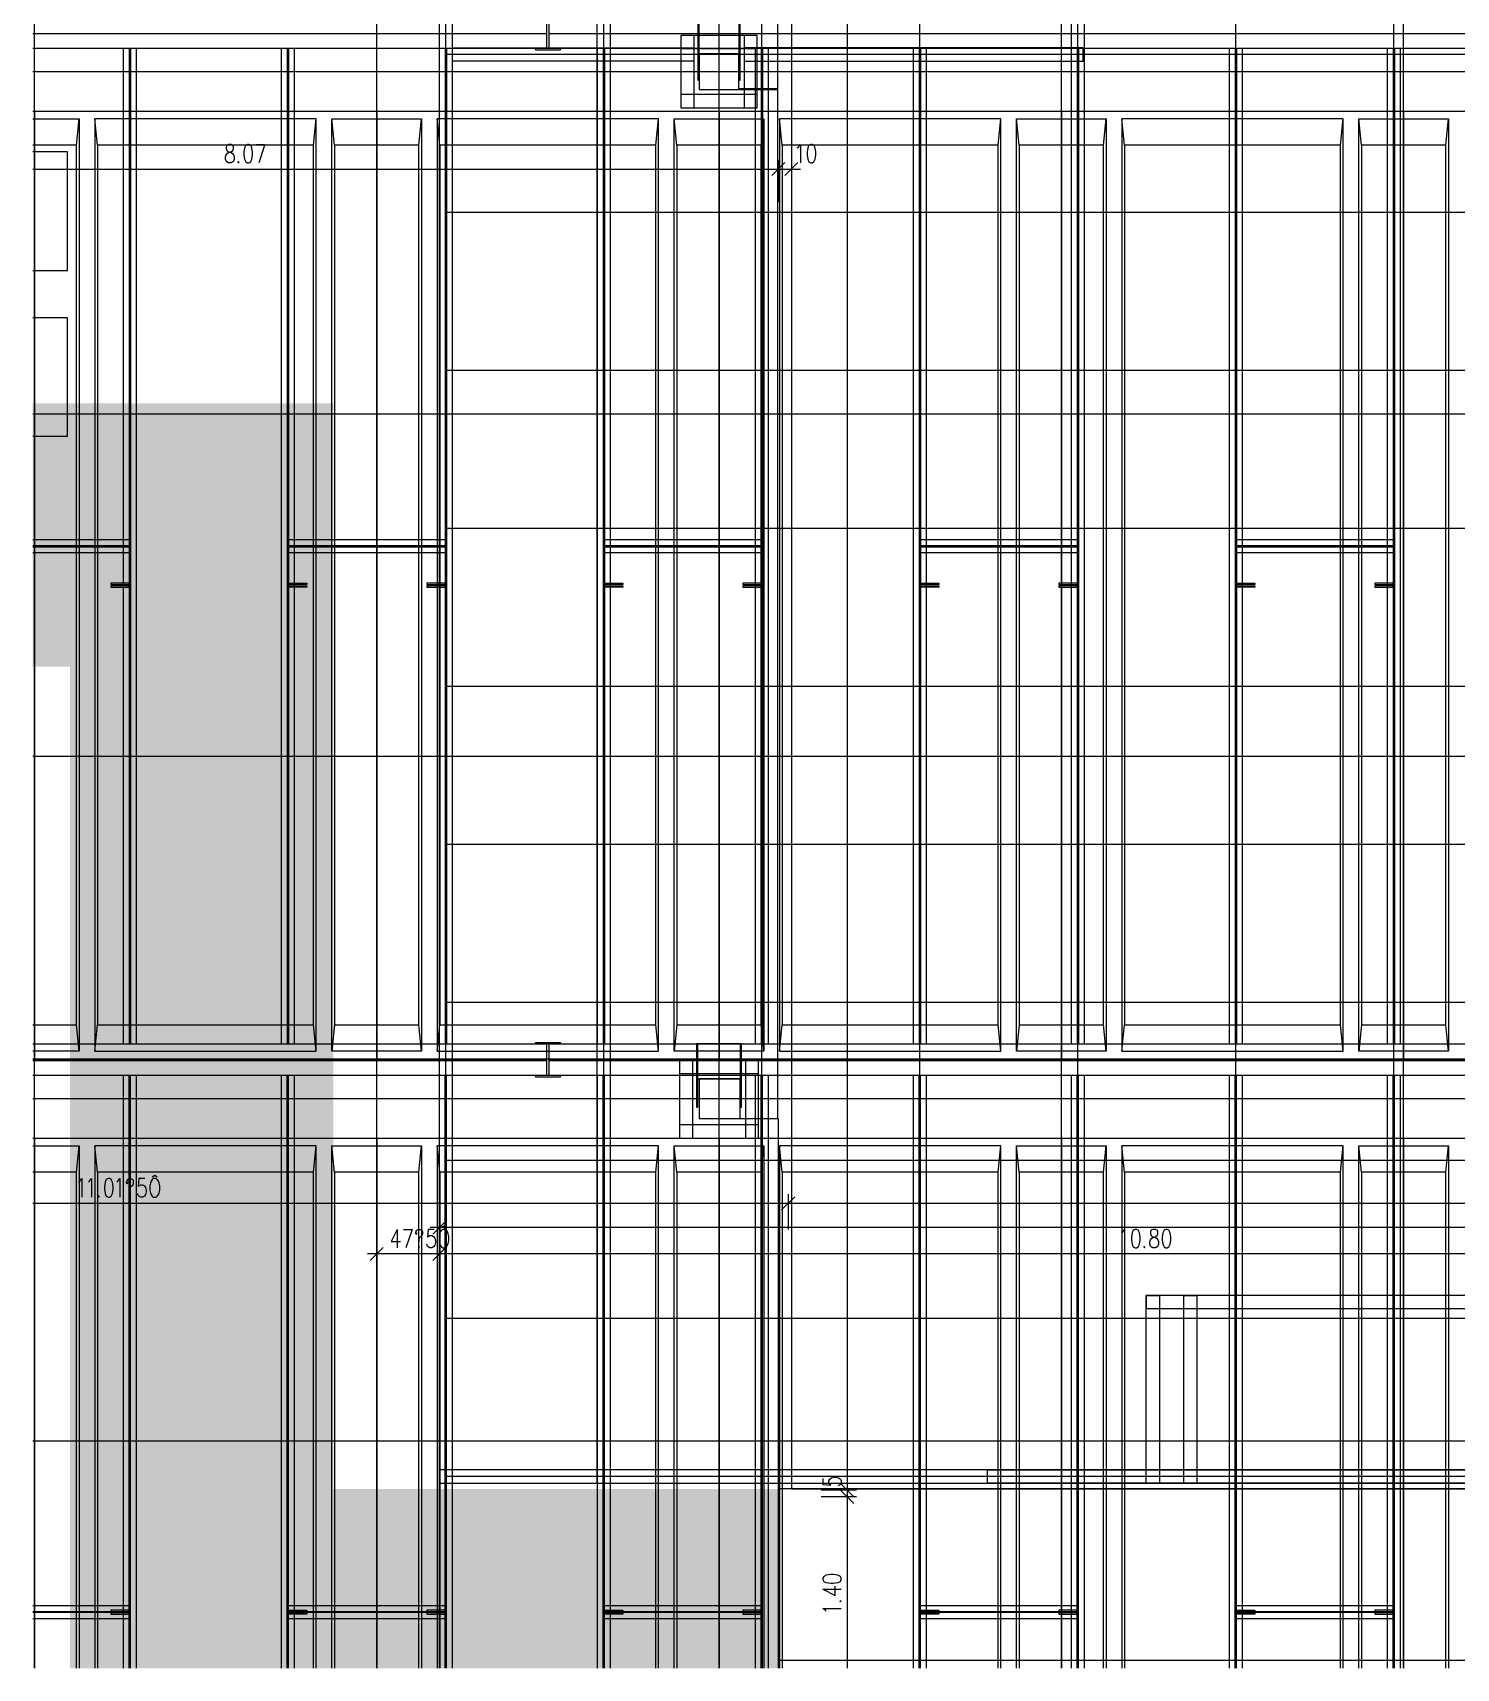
# Model space of a CAD drawing. Header units: inches. Extents: x 0 to 54693, y 0 to 31146.
# Drawn here: x 171.6 to 387.8, y 48 to 296.4 of the extents above; entities that cross this region are included whole.
import ezdxf
from ezdxf.lldxf.tags import DXFTag

# ---------------------------------------------------------------- set-up
doc = ezdxf.new("R2010")
doc.units = ezdxf.units.IN
doc.header["$MEASUREMENT"] = 0
doc.layers.add('Added', color=3, linetype='Continuous')
tags = doc.linetypes.add('1070_00_1200$0$SL3', pattern=[0.2, 0.1, -0.1]).pattern_tags.tags
tags[6:7] = [DXFTag(74, 4), DXFTag(75, 0), DXFTag(340, '0'), DXFTag(46, 1.0), DXFTag(50, 0.0), DXFTag(44, 0.0), DXFTag(45, 0.0)]
tags[4:5] = [DXFTag(74, 4), DXFTag(75, 0), DXFTag(340, '0'), DXFTag(46, 1.0), DXFTag(50, 0.0), DXFTag(44, 0.0), DXFTag(45, 0.0)]
tags = doc.linetypes.add('1070_00_1200$0$SP2', pattern=[0.9, 0.4, -0.2, 0.1, -0.2]).pattern_tags.tags
tags[10:11] = [DXFTag(74, 4), DXFTag(75, 0), DXFTag(340, '0'), DXFTag(46, 1.0), DXFTag(50, 0.0), DXFTag(44, 0.0), DXFTag(45, 0.0)]
tags[8:9] = [DXFTag(74, 4), DXFTag(75, 0), DXFTag(340, '0'), DXFTag(46, 1.0), DXFTag(50, 0.0), DXFTag(44, 0.0), DXFTag(45, 0.0)]
tags[6:7] = [DXFTag(74, 4), DXFTag(75, 0), DXFTag(340, '0'), DXFTag(46, 1.0), DXFTag(50, 0.0), DXFTag(44, 0.0), DXFTag(45, 0.0)]
tags[4:5] = [DXFTag(74, 4), DXFTag(75, 0), DXFTag(340, '0'), DXFTag(46, 1.0), DXFTag(50, 0.0), DXFTag(44, 0.0), DXFTag(45, 0.0)]
tags = doc.linetypes.add('1070_00_1200_Trägerrostdwg$0$SP2', pattern=[0.9, 0.4, -0.2, 0.1, -0.2]).pattern_tags.tags
tags[10:11] = [DXFTag(74, 4), DXFTag(75, 0), DXFTag(340, '0'), DXFTag(46, 1.0), DXFTag(50, 0.0), DXFTag(44, 0.0), DXFTag(45, 0.0)]
tags[8:9] = [DXFTag(74, 4), DXFTag(75, 0), DXFTag(340, '0'), DXFTag(46, 1.0), DXFTag(50, 0.0), DXFTag(44, 0.0), DXFTag(45, 0.0)]
tags[6:7] = [DXFTag(74, 4), DXFTag(75, 0), DXFTag(340, '0'), DXFTag(46, 1.0), DXFTag(50, 0.0), DXFTag(44, 0.0), DXFTag(45, 0.0)]
tags[4:5] = [DXFTag(74, 4), DXFTag(75, 0), DXFTag(340, '0'), DXFTag(46, 1.0), DXFTag(50, 0.0), DXFTag(44, 0.0), DXFTag(45, 0.0)]

msp = doc.modelspace()

# ---------------------------------------------------------------- linework, layer by layer
at = {"layer": 'Added', "linetype": '1070_00_1200$0$SP2', "lineweight": -2, "ltscale": 0.18}
for p, q in [((171.84, 47.97), (171.84, 622.06)), ((223.84, 47.97), (223.84, 622.06)), ((275.84, 47.97), (275.84, 622.06)), ((327.84, 47.97), (327.84, 622.06)), ((379.84, 47.97), (379.84, 622.06)), ((234.34, 77.1), (234.34, 569.6)), ((258.34, 77.1), (258.34, 569.1)), ((282.34, 77.1), (282.34, 569.1)), ((306.34, 77.1), (306.34, 569.1)), ((330.34, 77.1), (330.34, 569.1)), ((354.34, 77.1), (354.34, 569.1)), ((378.34, 77.1), (378.34, 569.1)), ((1026.34, 293.1), (234.34, 293.1)), ((171.58, 290.5), (1094.14, 290.5)), ((171.58, 284.5), (1057.14, 284.5)), ((171.58, 283.3), (178.64, 283.3)), ((171.84, 284.5), (171.84, 140.5)), ((178.24, 279.3), (178.64, 283.3)), ((178.64, 283.3), (178.64, 141.7)), ((181.04, 283.3), (181.04, 141.7)), ((214.64, 283.3), (181.04, 283.3)), ((181.44, 279.3), (181.04, 283.3)), ((214.24, 279.3), (214.64, 283.3)), ((214.64, 141.7), (214.64, 283.3)), ((217.04, 141.7), (217.04, 283.3)), ((217.04, 283.3), (230.64, 283.3)), ((217.44, 279.3), (217.04, 283.3)), ((223.84, 284.5), (223.84, 140.5)), ((230.24, 279.3), (230.64, 283.3)), ((230.64, 283.3), (230.64, 141.7)), ((233.04, 283.3), (233.04, 141.7)), ((266.64, 283.3), (233.04, 283.3)), ((233.44, 279.3), (233.04, 283.3)), ((266.24, 279.3), (266.64, 283.3)), ((266.64, 141.7), (266.64, 283.3)), ((269.04, 141.7), (269.04, 283.3)), ((269.04, 283.3), (282.64, 283.3)), ((269.44, 279.3), (269.04, 283.3)), ((275.84, 284.5), (275.84, 140.5)), ((282.24, 279.3), (282.64, 283.3)), ((282.64, 283.3), (282.64, 141.7)), ((285.04, 283.3), (285.04, 141.7)), ((318.64, 283.3), (285.04, 283.3)), ((285.44, 279.3), (285.04, 283.3)), ((318.24, 279.3), (318.64, 283.3)), ((318.64, 141.7), (318.64, 283.3)), ((321.04, 141.7), (321.04, 283.3)), ((321.04, 283.3), (334.64, 283.3)), ((321.44, 279.3), (321.04, 283.3)), ((327.84, 284.5), (327.84, 140.5)), ((334.24, 279.3), (334.64, 283.3)), ((334.64, 283.3), (334.64, 141.7)), ((337.04, 283.3), (337.04, 141.7)), ((370.64, 283.3), (337.04, 283.3)), ((337.44, 279.3), (337.04, 283.3)), ((370.24, 279.3), (370.64, 283.3)), ((370.64, 141.7), (370.64, 283.3)), ((373.04, 141.7), (373.04, 283.3)), ((373.04, 283.3), (386.64, 283.3)), ((373.44, 279.3), (373.04, 283.3)), ((379.84, 284.5), (379.84, 140.5)), ((386.24, 279.3), (386.64, 283.3)), ((386.64, 283.3), (386.64, 141.7)), ((178.24, 279.3), (171.58, 279.3)), ((176.84, 278.3), (171.58, 278.3)), ((176.84, 260.3), (176.84, 278.3)), ((178.24, 145.7), (178.24, 279.3)), ((214.24, 279.3), (181.44, 279.3)), ((181.44, 279.3), (181.44, 145.7)), ((214.24, 145.7), (214.24, 279.3)), ((230.24, 279.3), (217.44, 279.3)), ((217.44, 279.3), (217.44, 145.7)), ((230.24, 145.7), (230.24, 279.3)), ((266.24, 279.3), (233.44, 279.3)), ((233.44, 279.3), (233.44, 145.7)), ((266.24, 145.7), (266.24, 279.3)), ((282.24, 279.3), (269.44, 279.3)), ((269.44, 279.3), (269.44, 145.7)), ((282.24, 145.7), (282.24, 279.3)), ((318.24, 279.3), (285.44, 279.3)), ((285.44, 279.3), (285.44, 145.7)), ((318.24, 145.7), (318.24, 279.3)), ((334.24, 279.3), (321.44, 279.3)), ((321.44, 279.3), (321.44, 145.7)), ((334.24, 145.7), (334.24, 279.3)), ((370.24, 279.3), (337.44, 279.3)), ((337.44, 279.3), (337.44, 145.7)), ((370.24, 145.7), (370.24, 279.3)), ((386.24, 279.3), (373.44, 279.3)), ((373.44, 279.3), (373.44, 145.7)), ((386.24, 145.7), (386.24, 279.3)), ((1026.34, 269.1), (234.34, 269.1)), ((171.58, 260.3), (176.84, 260.3)), ((176.84, 253.1), (171.58, 253.1)), ((176.84, 235.1), (176.84, 253.1)), ((1026.34, 245.1), (234.34, 245.1)), ((171.58, 238.5), (1094.14, 238.5)), ((171.58, 235.1), (176.84, 235.1)), ((1026.34, 221.1), (234.34, 221.1)), ((1026.34, 197.1), (234.34, 197.1)), ((171.58, 186.5), (1094.14, 186.5)), ((1026.34, 173.1), (234.34, 173.1)), ((1026.34, 149.1), (234.34, 149.1)), ((171.58, 145.7), (178.24, 145.7)), ((178.64, 141.7), (178.24, 145.7)), ((181.04, 141.7), (181.44, 145.7)), ((181.44, 145.7), (214.24, 145.7)), ((214.64, 141.7), (214.24, 145.7)), ((217.44, 145.7), (217.04, 141.7)), ((217.44, 145.7), (230.24, 145.7)), ((230.64, 141.7), (230.24, 145.7)), ((233.04, 141.7), (233.44, 145.7)), ((233.44, 145.7), (266.24, 145.7)), ((266.64, 141.7), (266.24, 145.7)), ((269.44, 145.7), (269.04, 141.7)), ((269.44, 145.7), (282.24, 145.7)), ((282.64, 141.7), (282.24, 145.7)), ((285.04, 141.7), (285.44, 145.7)), ((285.44, 145.7), (318.24, 145.7)), ((318.64, 141.7), (318.24, 145.7)), ((321.44, 145.7), (321.04, 141.7)), ((321.44, 145.7), (334.24, 145.7)), ((334.64, 141.7), (334.24, 145.7)), ((337.04, 141.7), (337.44, 145.7)), ((337.44, 145.7), (370.24, 145.7)), ((370.64, 141.7), (370.24, 145.7)), ((373.44, 145.7), (373.04, 141.7)), ((373.44, 145.7), (386.24, 145.7)), ((386.64, 141.7), (386.24, 145.7)), ((178.64, 141.7), (171.58, 141.7)), ((181.04, 141.7), (214.64, 141.7)), ((230.64, 141.7), (217.04, 141.7)), ((233.04, 141.7), (266.64, 141.7)), ((282.64, 141.7), (269.04, 141.7)), ((285.04, 141.7), (318.64, 141.7)), ((334.64, 141.7), (321.04, 141.7)), ((337.04, 141.7), (370.64, 141.7)), ((386.64, 141.7), (373.04, 141.7)), ((1057.14, 140.5), (171.58, 140.5)), ((171.58, 134.5), (1094.14, 134.5)), ((171.58, 128.5), (1057.14, 128.5)), ((171.58, 127.3), (178.64, 127.3)), ((171.84, 128.5), (171.84, 47.97)), ((178.24, 123.3), (178.64, 127.3)), ((178.64, 127.3), (178.64, 47.97)), ((181.04, 127.3), (181.04, 47.97)), ((214.64, 127.3), (181.04, 127.3)), ((181.44, 123.3), (181.04, 127.3)), ((214.24, 123.3), (214.64, 127.3)), ((214.64, 47.97), (214.64, 127.3)), ((217.04, 47.97), (217.04, 127.3)), ((217.04, 127.3), (230.64, 127.3)), ((217.44, 123.3), (217.04, 127.3)), ((223.84, 128.5), (223.84, 47.97)), ((230.24, 123.3), (230.64, 127.3)), ((230.64, 127.3), (230.64, 47.97)), ((233.04, 127.3), (233.04, 47.97)), ((266.64, 127.3), (233.04, 127.3)), ((233.44, 123.3), (233.04, 127.3)), ((266.24, 123.3), (266.64, 127.3)), ((266.64, 47.97), (266.64, 127.3)), ((269.04, 47.97), (269.04, 127.3)), ((269.04, 127.3), (282.64, 127.3)), ((269.44, 123.3), (269.04, 127.3)), ((275.84, 128.5), (275.84, 47.97)), ((282.24, 123.3), (282.64, 127.3)), ((282.64, 127.3), (282.64, 47.97)), ((285.04, 127.3), (285.04, 47.97)), ((318.64, 127.3), (285.04, 127.3)), ((285.44, 123.3), (285.04, 127.3)), ((318.24, 123.3), (318.64, 127.3)), ((318.64, 47.97), (318.64, 127.3)), ((321.04, 47.97), (321.04, 127.3)), ((321.04, 127.3), (334.64, 127.3)), ((321.44, 123.3), (321.04, 127.3)), ((327.84, 128.5), (327.84, 47.97)), ((334.24, 123.3), (334.64, 127.3)), ((334.64, 127.3), (334.64, 47.97)), ((337.04, 127.3), (337.04, 47.97)), ((370.64, 127.3), (337.04, 127.3)), ((337.44, 123.3), (337.04, 127.3)), ((370.24, 123.3), (370.64, 127.3)), ((370.64, 47.97), (370.64, 127.3)), ((373.04, 47.97), (373.04, 127.3)), ((373.04, 127.3), (386.64, 127.3)), ((373.44, 123.3), (373.04, 127.3)), ((379.84, 128.5), (379.84, 47.97)), ((386.24, 123.3), (386.64, 127.3)), ((386.64, 127.3), (386.64, 47.97)), ((1026.34, 125.1), (234.34, 125.1)), ((178.24, 123.3), (171.58, 123.3)), ((178.24, 47.97), (178.24, 123.3)), ((214.24, 123.3), (181.44, 123.3)), ((181.44, 123.3), (181.44, 47.97)), ((214.24, 47.97), (214.24, 123.3)), ((230.24, 123.3), (217.44, 123.3)), ((217.44, 123.3), (217.44, 47.97)), ((230.24, 47.97), (230.24, 123.3)), ((266.24, 123.3), (233.44, 123.3)), ((233.44, 123.3), (233.44, 47.97)), ((266.24, 47.97), (266.24, 123.3)), ((282.24, 123.3), (269.44, 123.3)), ((269.44, 123.3), (269.44, 47.97)), ((282.24, 47.97), (282.24, 123.3)), ((318.24, 123.3), (285.44, 123.3)), ((285.44, 123.3), (285.44, 47.97)), ((318.24, 47.97), (318.24, 123.3)), ((334.24, 123.3), (321.44, 123.3)), ((321.44, 123.3), (321.44, 47.97)), ((334.24, 47.97), (334.24, 123.3)), ((370.24, 123.3), (337.44, 123.3)), ((337.44, 123.3), (337.44, 47.97)), ((370.24, 47.97), (370.24, 123.3)), ((386.24, 123.3), (373.44, 123.3)), ((373.44, 123.3), (373.44, 47.97)), ((386.24, 47.97), (386.24, 123.3)), ((1026.34, 101.1), (234.34, 101.1)), ((171.58, 82.5), (1094.14, 82.5)), ((954.34, 77.1), (234.34, 77.1))]:
    msp.add_line(p, q, dxfattribs=at)
at = {"layer": 'Added', "linetype": 'Continuous', "lineweight": -2, "ltscale": 0.18}
for p, q in [((295.34, 47.97), (295.34, 603.9)), ((286.84, 568.8), (286.84, 75.2)), ((284.74, 443.8), (284.74, 287.9)), ((278.84, 293.2), (272.84, 293.2)), ((272.84, 293.2), (272.84, 287.8)), ((278.84, 287.9), (278.84, 293.2)), ((272.84, 287.8), (284.74, 287.8)), ((284.74, 287.9), (278.84, 287.9)), ((284.74, 287.8), (284.74, 131.5)), ((285.83, 276.69), (283.85, 274.71)), ((284.84, 277.1), (284.84, 270.7)), ((287.83, 276.69), (285.85, 274.71)), ((286.84, 277.1), (286.84, 270.7)), ((171.58, 275.7), (288.24, 275.7)), ((279.04, 137.5), (272.84, 137.5)), ((272.84, 137.5), (272.84, 131.5)), ((279.04, 131.5), (279.04, 137.5)), ((272.84, 131.5), (284.84, 131.5)), ((284.84, 131.5), (284.84, 47.97)), ((287.33, 119.59), (285.35, 117.61)), ((286.34, 120), (286.34, 114.6)), ((171.58, 118.6), (1028.74, 118.6)), ((1054.64, 114.9), (231.94, 114.9)), ((234.33, 115.89), (232.35, 113.91)), ((233.34, 116.3), (233.34, 112.9)), ((224.83, 111.89), (222.85, 109.91)), ((223.84, 112.3), (223.84, 106.9)), ((234.33, 111.89), (232.35, 109.91)), ((1028.74, 110.9), (222.44, 110.9)), ((316.64, 76.1), (316.64, 78.1)), ((316.64, 78.1), (955.34, 78.1)), ((431.24, 75.2), (284.84, 75.2)), ((284.84, 75.2), (284.84, 49.2)), ((286.84, 75.2), (955.14, 75.2)), ((296.74, 75), (291.34, 75)), ((296.33, 74.01), (294.35, 75.99)), ((296.33, 73.01), (294.35, 74.99)), ((955.34, 76.1), (316.64, 76.1)), ((296.74, 74), (291.34, 74)), ((284.84, 49.2), (431.24, 49.2))]:
    msp.add_line(p, q, dxfattribs=at)
at = {"layer": 'Added', "linetype": '1070_00_1200$0$SL3', "lineweight": -2, "ltscale": 0.18}
for p, q in [((233.34, 570.1), (233.34, 76.1)), ((235.34, 76.1), (235.34, 570.1)), ((257.34, 76.1), (257.34, 570.1)), ((259.34, 76.1), (259.34, 570.1)), ((329.34, 342.1), (329.34, 292.1)), ((331.34, 292.1), (331.34, 342.1)), ((270.04, 296), (270.04, 285)), ((281.64, 296), (270.04, 296)), ((272.04, 285), (272.04, 296)), ((279.64, 296), (279.64, 285)), ((281.64, 285), (281.64, 296)), ((235.34, 292.1), (235.34, 294.1)), ((235.34, 294.1), (272.04, 294.1)), ((270.04, 294), (281.64, 294)), ((331.14, 294.1), (279.64, 294.1)), ((331.14, 292.1), (331.14, 294.1)), ((272.04, 292.1), (235.34, 292.1)), ((279.64, 292.1), (331.14, 292.1)), ((329.34, 292.1), (331.34, 292.1)), ((281.64, 287), (270.04, 287)), ((270.04, 285), (281.64, 285)), ((269.84, 140.3), (269.84, 128.5)), ((281.84, 140.3), (269.84, 140.3)), ((271.84, 128.5), (271.84, 140.3)), ((279.84, 140.3), (279.84, 128.5)), ((281.84, 128.5), (281.84, 140.3)), ((269.84, 138.3), (281.84, 138.3)), ((281.84, 130.5), (269.84, 130.5)), ((269.84, 128.5), (281.84, 128.5)), ((340.74, 76.1), (340.74, 104.6)), ((340.74, 104.6), (342.74, 104.6)), ((340.74, 104.6), (340.74, 102.6)), ((391.34, 104.6), (340.74, 104.6)), ((342.74, 104.6), (342.74, 76.1)), ((346.44, 76.1), (346.44, 104.6)), ((346.44, 104.6), (348.44, 104.6)), ((348.44, 104.6), (348.44, 76.1)), ((340.74, 102.6), (391.34, 102.6)), ((955.34, 78.1), (233.34, 78.1)), ((233.34, 78.1), (233.34, 76.1)), ((233.34, 76.1), (955.34, 76.1)), ((233.34, 76.1), (235.34, 76.1)), ((342.74, 76.1), (340.74, 76.1)), ((348.44, 76.1), (346.44, 76.1))]:
    msp.add_line(p, q, dxfattribs=at)
at = {"layer": 'Added', "linetype": '1070_00_1200_Trägerrostdwg$0$SP2', "lineweight": -2, "ltscale": 0.18}
for p, q in [((249.64, 298.8), (249.64, 294)), ((250.04, 294), (250.04, 298.8)), ((272.64, 298.8), (272.64, 289.2)), ((272.84, 289.2), (272.84, 298.8)), ((278.84, 298.8), (278.84, 289.2)), ((279.04, 289.2), (279.04, 298.8)), ((171.58, 296.3), (249.64, 296.3)), ((250.04, 296.3), (457.64, 296.3)), ((249.64, 294), (171.58, 294)), ((187.34, 294), (185.34, 294)), ((185.34, 294), (185.34, 142.8)), ((186.24, 294), (186.24, 142.8)), ((186.44, 294), (186.44, 142.8)), ((187.34, 142.8), (187.34, 294)), ((211.34, 294), (209.34, 294)), ((209.34, 294), (209.34, 142.8)), ((210.24, 294), (210.24, 142.8)), ((210.44, 294), (210.44, 142.8)), ((211.34, 142.8), (211.34, 294)), ((235.34, 294), (233.34, 294)), ((233.34, 294), (233.34, 142.8)), ((234.24, 294), (234.24, 142.8)), ((234.44, 294), (234.44, 142.8)), ((235.34, 142.8), (235.34, 294)), ((251.74, 294), (247.94, 294)), ((247.94, 294), (247.94, 293.8)), ((247.94, 293.8), (251.74, 293.8)), ((457.64, 294), (250.04, 294)), ((251.74, 293.8), (251.74, 294)), ((259.34, 294), (257.34, 294)), ((257.34, 294), (257.34, 142.8)), ((258.24, 294), (258.24, 142.8)), ((258.44, 294), (258.44, 142.8)), ((259.34, 142.8), (259.34, 294)), ((272.64, 293.2), (279.04, 293.2)), ((283.34, 294), (281.34, 294)), ((281.34, 294), (281.34, 142.8)), ((282.24, 294), (282.24, 142.8)), ((282.44, 294), (282.44, 142.8)), ((283.34, 142.8), (283.34, 294)), ((307.34, 294), (305.34, 294)), ((305.34, 294), (305.34, 142.8)), ((306.24, 294), (306.24, 142.8)), ((306.44, 294), (306.44, 142.8)), ((307.34, 142.8), (307.34, 294)), ((331.34, 294), (329.34, 294)), ((329.34, 294), (329.34, 142.8)), ((330.24, 294), (330.24, 142.8)), ((330.44, 294), (330.44, 142.8)), ((331.34, 142.8), (331.34, 294)), ((355.34, 294), (353.34, 294)), ((353.34, 294), (353.34, 142.8)), ((354.24, 294), (354.24, 142.8)), ((354.44, 294), (354.44, 142.8)), ((355.34, 142.8), (355.34, 294)), ((379.34, 294), (377.34, 294)), ((377.34, 294), (377.34, 142.8)), ((378.24, 294), (378.24, 142.8)), ((378.44, 294), (378.44, 142.8)), ((379.34, 142.8), (379.34, 294)), ((272.64, 289.2), (272.84, 289.2)), ((278.84, 289.2), (279.04, 289.2)), ((171.58, 219.4), (186.24, 219.4)), ((210.44, 219.4), (234.24, 219.4)), ((258.44, 219.4), (282.24, 219.4)), ((306.44, 219.4), (330.24, 219.4)), ((354.44, 219.4), (378.24, 219.4)), ((171.58, 218.5), (186.24, 218.5)), ((171.58, 218.3), (186.24, 218.3)), ((186.24, 217.4), (171.58, 217.4)), ((210.44, 218.5), (234.24, 218.5)), ((210.44, 218.3), (234.24, 218.3)), ((234.24, 217.4), (210.44, 217.4)), ((258.44, 218.5), (282.24, 218.5)), ((258.44, 218.3), (282.24, 218.3)), ((282.24, 217.4), (258.44, 217.4)), ((306.44, 218.5), (330.24, 218.5)), ((306.44, 218.3), (330.24, 218.3)), ((330.24, 217.4), (306.44, 217.4)), ((354.44, 218.5), (378.24, 218.5)), ((354.44, 218.3), (378.24, 218.3)), ((378.24, 217.4), (354.44, 217.4)), ((186.24, 212.8), (183.44, 212.8)), ((183.44, 212.8), (183.44, 212.6)), ((183.44, 212.6), (186.24, 212.6)), ((186.24, 212.4), (183.44, 212.4)), ((183.44, 212.4), (183.44, 212.2)), ((183.44, 212.2), (186.24, 212.2)), ((186.24, 212.6), (186.24, 212.8)), ((186.24, 212.2), (186.24, 212.4)), ((210.44, 212.6), (210.44, 212.8)), ((210.44, 212.8), (213.24, 212.8)), ((213.24, 212.6), (210.44, 212.6)), ((210.44, 212.2), (210.44, 212.4)), ((210.44, 212.4), (213.24, 212.4)), ((213.24, 212.2), (210.44, 212.2)), ((213.24, 212.8), (213.24, 212.6)), ((213.24, 212.4), (213.24, 212.2)), ((234.24, 212.8), (231.44, 212.8)), ((231.44, 212.8), (231.44, 212.6)), ((231.44, 212.6), (234.24, 212.6)), ((234.24, 212.4), (231.44, 212.4)), ((231.44, 212.4), (231.44, 212.2)), ((231.44, 212.2), (234.24, 212.2)), ((234.24, 212.6), (234.24, 212.8)), ((234.24, 212.2), (234.24, 212.4)), ((258.44, 212.6), (258.44, 212.8)), ((258.44, 212.8), (261.24, 212.8)), ((261.24, 212.6), (258.44, 212.6)), ((258.44, 212.2), (258.44, 212.4)), ((258.44, 212.4), (261.24, 212.4)), ((261.24, 212.2), (258.44, 212.2)), ((261.24, 212.8), (261.24, 212.6)), ((261.24, 212.4), (261.24, 212.2)), ((282.24, 212.8), (279.44, 212.8)), ((279.44, 212.8), (279.44, 212.6)), ((279.44, 212.6), (282.24, 212.6)), ((282.24, 212.4), (279.44, 212.4)), ((279.44, 212.4), (279.44, 212.2)), ((279.44, 212.2), (282.24, 212.2)), ((282.24, 212.6), (282.24, 212.8)), ((282.24, 212.2), (282.24, 212.4)), ((306.44, 212.6), (306.44, 212.8)), ((306.44, 212.8), (309.24, 212.8)), ((309.24, 212.6), (306.44, 212.6)), ((306.44, 212.2), (306.44, 212.4)), ((306.44, 212.4), (309.24, 212.4)), ((309.24, 212.2), (306.44, 212.2)), ((309.24, 212.8), (309.24, 212.6)), ((309.24, 212.4), (309.24, 212.2)), ((330.24, 212.8), (327.44, 212.8)), ((327.44, 212.8), (327.44, 212.6)), ((327.44, 212.6), (330.24, 212.6)), ((330.24, 212.4), (327.44, 212.4)), ((327.44, 212.4), (327.44, 212.2)), ((327.44, 212.2), (330.24, 212.2)), ((330.24, 212.6), (330.24, 212.8)), ((330.24, 212.2), (330.24, 212.4)), ((354.44, 212.6), (354.44, 212.8)), ((354.44, 212.8), (357.24, 212.8)), ((357.24, 212.6), (354.44, 212.6)), ((354.44, 212.2), (354.44, 212.4)), ((354.44, 212.4), (357.24, 212.4)), ((357.24, 212.2), (354.44, 212.2)), ((357.24, 212.8), (357.24, 212.6)), ((357.24, 212.4), (357.24, 212.2)), ((378.24, 212.8), (375.44, 212.8)), ((375.44, 212.8), (375.44, 212.6)), ((375.44, 212.6), (378.24, 212.6)), ((378.24, 212.4), (375.44, 212.4)), ((375.44, 212.4), (375.44, 212.2)), ((375.44, 212.2), (378.24, 212.2)), ((378.24, 212.6), (378.24, 212.8)), ((378.24, 212.2), (378.24, 212.4)), ((171.58, 142.8), (249.64, 142.8)), ((185.34, 142.8), (187.34, 142.8)), ((209.34, 142.8), (211.34, 142.8)), ((233.34, 142.8), (235.34, 142.8)), ((247.94, 142.8), (247.94, 143)), ((247.94, 143), (251.74, 143)), ((251.74, 142.8), (247.94, 142.8)), ((249.64, 142.8), (249.64, 138)), ((250.04, 138), (250.04, 142.8)), ((250.04, 142.8), (457.64, 142.8)), ((251.74, 143), (251.74, 142.8)), ((257.34, 142.8), (259.34, 142.8)), ((272.44, 142.8), (272.44, 133.2)), ((279.24, 142.8), (272.44, 142.8)), ((272.64, 133.2), (272.64, 142.8)), ((279.04, 142.8), (279.04, 133.2)), ((279.24, 133.2), (279.24, 142.8)), ((281.34, 142.8), (283.34, 142.8)), ((305.34, 142.8), (307.34, 142.8)), ((329.34, 142.8), (331.34, 142.8)), ((353.34, 142.8), (355.34, 142.8)), ((377.34, 142.8), (379.34, 142.8)), ((171.58, 140.5), (249.64, 140.5)), ((171.58, 140.3), (249.64, 140.3)), ((250.04, 140.5), (457.64, 140.5)), ((250.04, 140.3), (457.64, 140.3)), ((249.64, 138), (171.58, 138)), ((187.34, 138), (185.34, 138)), ((185.34, 138), (185.34, 47.97)), ((186.24, 47.97), (186.24, 138)), ((186.44, 47.97), (186.44, 138)), ((187.34, 47.97), (187.34, 138)), ((211.34, 138), (209.34, 138)), ((209.34, 138), (209.34, 47.97)), ((210.24, 47.97), (210.24, 138)), ((210.44, 47.97), (210.44, 138)), ((211.34, 47.97), (211.34, 138)), ((235.34, 138), (233.34, 138)), ((233.34, 138), (233.34, 47.97)), ((234.24, 47.97), (234.24, 138)), ((234.44, 47.97), (234.44, 138)), ((235.34, 47.97), (235.34, 138)), ((251.74, 138), (247.94, 138)), ((247.94, 138), (247.94, 137.8)), ((247.94, 137.8), (251.74, 137.8)), ((457.64, 138), (250.04, 138)), ((251.74, 137.8), (251.74, 138)), ((259.34, 138), (257.34, 138)), ((257.34, 138), (257.34, 47.97)), ((258.24, 47.97), (258.24, 138)), ((258.44, 47.97), (258.44, 138)), ((259.34, 47.97), (259.34, 138)), ((272.44, 137.5), (279.24, 137.5)), ((283.34, 138), (281.34, 138)), ((281.34, 138), (281.34, 47.97)), ((282.24, 47.97), (282.24, 138)), ((282.44, 47.97), (282.44, 138)), ((283.34, 47.97), (283.34, 138)), ((307.34, 138), (305.34, 138)), ((305.34, 138), (305.34, 47.97)), ((306.24, 47.97), (306.24, 138)), ((306.44, 47.97), (306.44, 138)), ((307.34, 47.97), (307.34, 138)), ((331.34, 138), (329.34, 138)), ((329.34, 138), (329.34, 47.97)), ((330.24, 47.97), (330.24, 138)), ((330.44, 47.97), (330.44, 138)), ((331.34, 47.97), (331.34, 138)), ((355.34, 138), (353.34, 138)), ((353.34, 138), (353.34, 47.97)), ((354.24, 47.97), (354.24, 138)), ((354.44, 47.97), (354.44, 138)), ((355.34, 47.97), (355.34, 138)), ((379.34, 138), (377.34, 138)), ((377.34, 138), (377.34, 47.97)), ((378.24, 47.97), (378.24, 138)), ((378.44, 47.97), (378.44, 138)), ((379.34, 47.97), (379.34, 138)), ((272.44, 133.2), (272.64, 133.2)), ((279.04, 133.2), (279.24, 133.2)), ((171.58, 57.5), (186.24, 57.5)), ((210.44, 57.5), (234.24, 57.5)), ((258.44, 57.5), (282.24, 57.5)), ((306.44, 57.5), (330.24, 57.5)), ((354.44, 57.5), (378.24, 57.5)), ((186.24, 56.55), (171.58, 56.55)), ((186.24, 56.45), (171.58, 56.45)), ((186.24, 55.5), (171.58, 55.5)), ((186.24, 56.8), (183.44, 56.8)), ((183.44, 56.8), (183.44, 56.6)), ((183.44, 56.6), (186.24, 56.6)), ((186.24, 56.4), (183.44, 56.4)), ((183.44, 56.4), (183.44, 56.2)), ((183.44, 56.2), (186.24, 56.2)), ((186.24, 56.6), (186.24, 56.8)), ((186.24, 56.2), (186.24, 56.4)), ((210.44, 56.6), (210.44, 56.8)), ((210.44, 56.8), (213.24, 56.8)), ((213.24, 56.6), (210.44, 56.6)), ((234.24, 56.55), (210.44, 56.55)), ((234.24, 56.45), (210.44, 56.45)), ((210.44, 56.2), (210.44, 56.4)), ((210.44, 56.4), (213.24, 56.4)), ((213.24, 56.2), (210.44, 56.2)), ((234.24, 55.5), (210.44, 55.5)), ((213.24, 56.8), (213.24, 56.6)), ((213.24, 56.4), (213.24, 56.2)), ((234.24, 56.8), (231.44, 56.8)), ((231.44, 56.8), (231.44, 56.6)), ((231.44, 56.6), (234.24, 56.6)), ((234.24, 56.4), (231.44, 56.4)), ((231.44, 56.4), (231.44, 56.2)), ((231.44, 56.2), (234.24, 56.2)), ((234.24, 56.6), (234.24, 56.8)), ((234.24, 56.2), (234.24, 56.4)), ((258.44, 56.6), (258.44, 56.8)), ((258.44, 56.8), (261.24, 56.8)), ((261.24, 56.6), (258.44, 56.6)), ((282.24, 56.55), (258.44, 56.55)), ((282.24, 56.45), (258.44, 56.45)), ((258.44, 56.2), (258.44, 56.4)), ((258.44, 56.4), (261.24, 56.4)), ((261.24, 56.2), (258.44, 56.2)), ((282.24, 55.5), (258.44, 55.5)), ((261.24, 56.8), (261.24, 56.6)), ((261.24, 56.4), (261.24, 56.2)), ((282.24, 56.8), (279.44, 56.8)), ((279.44, 56.8), (279.44, 56.6)), ((279.44, 56.6), (282.24, 56.6)), ((282.24, 56.4), (279.44, 56.4)), ((279.44, 56.4), (279.44, 56.2)), ((279.44, 56.2), (282.24, 56.2)), ((282.24, 56.6), (282.24, 56.8)), ((282.24, 56.2), (282.24, 56.4)), ((306.44, 56.6), (306.44, 56.8)), ((306.44, 56.8), (309.24, 56.8)), ((309.24, 56.6), (306.44, 56.6)), ((330.24, 56.55), (306.44, 56.55)), ((330.24, 56.45), (306.44, 56.45)), ((306.44, 56.2), (306.44, 56.4)), ((306.44, 56.4), (309.24, 56.4)), ((309.24, 56.2), (306.44, 56.2)), ((330.24, 55.5), (306.44, 55.5)), ((309.24, 56.8), (309.24, 56.6)), ((309.24, 56.4), (309.24, 56.2)), ((330.24, 56.8), (327.44, 56.8)), ((327.44, 56.8), (327.44, 56.6)), ((327.44, 56.6), (330.24, 56.6)), ((330.24, 56.4), (327.44, 56.4)), ((327.44, 56.4), (327.44, 56.2)), ((327.44, 56.2), (330.24, 56.2)), ((330.24, 56.6), (330.24, 56.8)), ((330.24, 56.2), (330.24, 56.4)), ((354.44, 56.6), (354.44, 56.8)), ((354.44, 56.8), (357.24, 56.8)), ((357.24, 56.6), (354.44, 56.6)), ((378.24, 56.55), (354.44, 56.55)), ((378.24, 56.45), (354.44, 56.45)), ((354.44, 56.2), (354.44, 56.4)), ((354.44, 56.4), (357.24, 56.4)), ((357.24, 56.2), (354.44, 56.2)), ((378.24, 55.5), (354.44, 55.5)), ((357.24, 56.8), (357.24, 56.6)), ((357.24, 56.4), (357.24, 56.2)), ((378.24, 56.8), (375.44, 56.8)), ((375.44, 56.8), (375.44, 56.6)), ((375.44, 56.6), (378.24, 56.6)), ((378.24, 56.4), (375.44, 56.4)), ((375.44, 56.4), (375.44, 56.2)), ((375.44, 56.2), (378.24, 56.2)), ((378.24, 56.6), (378.24, 56.8)), ((378.24, 56.2), (378.24, 56.4))]:
    msp.add_line(p, q, dxfattribs=at)
at = {"layer": 'Added', "linetype": 'ByBlock', "lineweight": -2, "ltscale": 0.18}
for p, q in [((201.06, 279.3), (200.96, 279.04)), ((200.96, 279.04), (200.96, 278.77)), ((200.96, 278.77), (201.06, 278.5)), ((201.34, 279.44), (201.06, 279.3)), ((201.06, 278.5), (201.24, 278.37)), ((201.24, 278.37), (201.62, 278.24)), ((201.71, 279.44), (201.34, 279.44)), ((201.43, 278.24), (201.8, 278.37)), ((201.99, 279.3), (201.71, 279.44)), ((201.8, 278.37), (201.99, 278.5)), ((202.08, 279.04), (201.99, 279.3)), ((201.99, 278.5), (202.08, 278.77)), ((202.08, 278.77), (202.08, 279.04)), ((203.76, 278.9), (203.67, 278.24)), ((203.95, 279.3), (203.76, 278.9)), ((204.23, 279.44), (203.95, 279.3)), ((204.42, 279.44), (204.23, 279.44)), ((204.7, 279.3), (204.42, 279.44)), ((204.88, 278.9), (204.7, 279.3)), ((204.98, 278.24), (204.88, 278.9)), ((205.54, 279.44), (206.84, 279.44)), ((206.84, 279.44), (205.91, 276.64)), ((287.73, 278.9), (287.92, 279.04)), ((287.92, 279.04), (288.2, 279.44)), ((288.2, 279.44), (288.2, 276.64)), ((289.32, 278.9), (289.22, 278.24)), ((289.5, 279.3), (289.32, 278.9)), ((289.78, 279.44), (289.5, 279.3)), ((289.97, 279.44), (289.78, 279.44)), ((290.25, 279.3), (289.97, 279.44)), ((290.44, 278.9), (290.25, 279.3)), ((290.53, 278.24), (290.44, 278.9)), ((200.87, 277.57), (200.96, 277.84)), ((200.87, 277.17), (200.87, 277.57)), ((200.96, 276.9), (200.87, 277.17)), ((200.96, 277.84), (201.15, 278.1)), ((201.06, 276.77), (200.96, 276.9)), ((201.34, 276.64), (201.06, 276.77)), ((201.15, 278.1), (201.43, 278.24)), ((201.71, 276.64), (201.34, 276.64)), ((201.62, 278.24), (201.9, 278.1)), ((201.99, 276.77), (201.71, 276.64)), ((201.9, 278.1), (202.08, 277.84)), ((202.08, 276.9), (201.99, 276.77)), ((202.08, 277.84), (202.18, 277.57)), ((202.18, 277.17), (202.08, 276.9)), ((202.18, 277.57), (202.18, 277.17)), ((202.83, 276.9), (202.74, 276.77)), ((202.74, 276.77), (202.83, 276.64)), ((202.83, 276.64), (202.92, 276.77)), ((203.67, 278.24), (203.67, 277.84)), ((203.67, 277.84), (203.76, 277.17)), ((203.76, 277.17), (203.95, 276.77)), ((203.95, 276.77), (204.23, 276.64)), ((204.23, 276.64), (204.42, 276.64)), ((204.42, 276.64), (204.7, 276.77)), ((204.7, 276.77), (204.88, 277.17)), ((204.88, 277.17), (204.98, 277.84)), ((204.98, 277.84), (204.98, 278.24)), ((289.22, 278.24), (289.22, 277.84)), ((289.22, 277.84), (289.32, 277.17)), ((289.32, 277.17), (289.5, 276.77)), ((289.5, 276.77), (289.78, 276.64)), ((289.78, 276.64), (289.97, 276.64)), ((289.97, 276.64), (290.25, 276.77)), ((290.25, 276.77), (290.44, 277.17)), ((290.44, 277.17), (290.53, 277.84)), ((290.53, 277.84), (290.53, 278.24)), ((178.55, 121.8), (178.74, 121.94)), ((178.74, 121.94), (179.02, 122.34)), ((179.02, 122.34), (179.02, 119.54)), ((180.05, 121.8), (180.23, 121.94)), ((180.23, 121.94), (180.51, 122.34)), ((180.51, 122.34), (180.51, 119.54)), ((182.57, 121.8), (182.47, 121.14)), ((182.75, 122.2), (182.57, 121.8)), ((183.03, 122.34), (182.75, 122.2)), ((183.22, 122.34), (183.03, 122.34)), ((183.5, 122.2), (183.22, 122.34)), ((183.69, 121.8), (183.5, 122.2)), ((183.78, 121.14), (183.69, 121.8)), ((184.34, 121.8), (184.53, 121.94)), ((184.53, 121.94), (184.81, 122.34)), ((184.81, 122.34), (184.81, 119.54)), ((185.83, 121.8), (185.93, 122.07)), ((185.83, 121.67), (185.83, 121.8)), ((185.93, 122.07), (186.02, 122.2)), ((185.93, 121.8), (186.02, 121.67)), ((186.02, 122.2), (186.21, 122.34)), ((186.21, 122.34), (186.49, 122.34)), ((186.49, 122.34), (186.77, 122.2)), ((186.77, 122.2), (186.86, 121.94)), ((186.86, 121.94), (186.86, 121.67)), ((187.7, 122.34), (187.61, 121.14)), ((188.63, 122.34), (187.7, 122.34)), ((189.57, 121.94), (189.47, 121.67)), ((189.75, 122.2), (189.57, 121.94)), ((189.75, 122.6), (190.13, 122.87)), ((189.94, 122.34), (189.75, 122.2)), ((190.31, 122.34), (189.94, 122.34)), ((190.13, 122.87), (190.5, 122.6)), ((190.5, 122.2), (190.31, 122.34)), ((190.69, 121.94), (190.5, 122.2)), ((190.78, 121.67), (190.69, 121.94)), ((181.63, 119.8), (181.54, 119.67)), ((181.54, 119.67), (181.63, 119.54)), ((181.63, 119.54), (181.73, 119.67)), ((182.47, 121.14), (182.47, 120.74)), ((182.47, 120.74), (182.57, 120.07)), ((182.57, 120.07), (182.75, 119.67)), ((182.75, 119.67), (183.03, 119.54)), ((183.03, 119.54), (183.22, 119.54)), ((183.22, 119.54), (183.5, 119.67)), ((183.5, 119.67), (183.69, 120.07)), ((183.69, 120.07), (183.78, 120.74)), ((183.78, 120.74), (183.78, 121.14)), ((185.93, 121.54), (185.83, 121.67)), ((186.02, 121.67), (185.93, 121.54)), ((186.3, 119.8), (186.21, 119.67)), ((186.21, 119.67), (186.3, 119.54)), ((186.49, 121.14), (186.3, 120.87)), ((186.3, 120.87), (186.3, 120.47)), ((186.39, 119.67), (186.3, 119.8)), ((186.3, 119.54), (186.39, 119.67)), ((186.67, 121.27), (186.49, 121.14)), ((186.77, 121.4), (186.67, 121.27)), ((186.86, 121.67), (186.77, 121.4)), ((187.61, 119.8), (187.51, 120.07)), ((187.61, 121.14), (187.7, 121.27)), ((187.7, 119.67), (187.61, 119.8)), ((187.7, 121.27), (187.98, 121.4)), ((187.98, 119.54), (187.7, 119.67)), ((187.98, 121.4), (188.26, 121.4)), ((188.26, 119.54), (187.98, 119.54)), ((188.26, 121.4), (188.54, 121.27)), ((188.54, 119.67), (188.26, 119.54)), ((188.54, 121.27), (188.73, 121)), ((188.73, 119.94), (188.54, 119.67)), ((188.73, 121), (188.82, 120.6)), ((188.82, 120.34), (188.73, 119.94)), ((188.82, 120.6), (188.82, 120.34)), ((189.47, 121.67), (189.38, 121.27)), ((189.38, 121.27), (189.38, 120.6)), ((189.38, 120.6), (189.47, 120.2)), ((189.47, 120.2), (189.57, 119.94)), ((189.57, 119.94), (189.75, 119.67)), ((189.75, 119.67), (189.94, 119.54)), ((189.94, 119.54), (190.31, 119.54)), ((190.31, 119.54), (190.5, 119.67)), ((190.5, 119.67), (190.69, 119.94)), ((190.69, 119.94), (190.78, 120.2)), ((190.87, 121.27), (190.78, 121.67)), ((190.78, 120.2), (190.87, 120.6)), ((190.87, 120.6), (190.87, 121.27)), ((226.96, 114.64), (226.03, 112.77)), ((226.96, 114.64), (226.96, 111.84)), ((227.89, 114.64), (229.2, 114.64)), ((229.2, 114.64), (228.27, 111.84)), ((229.76, 114.1), (229.85, 114.37)), ((229.85, 114.37), (229.95, 114.5)), ((229.95, 114.5), (230.13, 114.64)), ((230.13, 114.64), (230.41, 114.64)), ((230.41, 114.64), (230.69, 114.5)), ((230.69, 114.5), (230.79, 114.24)), ((231.63, 114.64), (231.53, 113.44)), ((232.56, 114.64), (231.63, 114.64)), ((233.68, 114.5), (233.49, 114.24)), ((233.68, 114.9), (234.05, 115.17)), ((233.87, 114.64), (233.68, 114.5)), ((234.24, 114.64), (233.87, 114.64)), ((234.05, 115.17), (234.43, 114.9)), ((234.43, 114.5), (234.24, 114.64)), ((234.61, 114.24), (234.43, 114.5)), ((337.18, 114.24), (337.46, 114.64)), ((337.46, 114.64), (337.46, 111.84)), ((338.77, 114.5), (338.58, 114.1)), ((339.05, 114.64), (338.77, 114.5)), ((339.24, 114.64), (339.05, 114.64)), ((339.52, 114.5), (339.24, 114.64)), ((339.7, 114.1), (339.52, 114.5)), ((341.48, 114.5), (341.38, 114.24)), ((341.76, 114.64), (341.48, 114.5)), ((342.13, 114.64), (341.76, 114.64)), ((342.41, 114.5), (342.13, 114.64)), ((342.5, 114.24), (342.41, 114.5)), ((343.44, 114.5), (343.25, 114.1)), ((343.72, 114.64), (343.44, 114.5)), ((343.9, 114.64), (343.72, 114.64)), ((344.18, 114.5), (343.9, 114.64)), ((344.37, 114.1), (344.18, 114.5)), ((226.03, 112.77), (227.43, 112.77)), ((229.76, 113.97), (229.76, 114.1)), ((229.85, 113.84), (229.76, 113.97)), ((229.85, 114.1), (229.95, 113.97)), ((229.95, 113.97), (229.85, 113.84)), ((230.23, 112.1), (230.13, 111.97)), ((230.13, 111.97), (230.23, 111.84)), ((230.41, 113.44), (230.23, 113.17)), ((230.23, 113.17), (230.23, 112.77)), ((230.32, 111.97), (230.23, 112.1)), ((230.23, 111.84), (230.32, 111.97)), ((230.6, 113.57), (230.41, 113.44)), ((230.69, 113.7), (230.6, 113.57)), ((230.79, 113.97), (230.69, 113.7)), ((230.79, 114.24), (230.79, 113.97)), ((231.53, 112.1), (231.44, 112.37)), ((231.53, 113.44), (231.63, 113.57)), ((231.63, 111.97), (231.53, 112.1)), ((231.63, 113.57), (231.91, 113.7)), ((231.91, 111.84), (231.63, 111.97)), ((231.91, 113.7), (232.19, 113.7)), ((232.19, 111.84), (231.91, 111.84)), ((232.19, 113.7), (232.47, 113.57)), ((232.47, 111.97), (232.19, 111.84)), ((232.47, 113.57), (232.65, 113.3)), ((232.65, 112.24), (232.47, 111.97)), ((232.65, 113.3), (232.75, 112.9)), ((232.75, 112.64), (232.65, 112.24)), ((232.75, 112.9), (232.75, 112.64)), ((233.4, 113.97), (233.31, 113.57)), ((233.31, 113.57), (233.31, 112.9)), ((233.31, 112.9), (233.4, 112.5)), ((233.49, 114.24), (233.4, 113.97)), ((233.4, 112.5), (233.49, 112.24)), ((233.49, 112.24), (233.68, 111.97)), ((233.68, 111.97), (233.87, 111.84)), ((233.87, 111.84), (234.24, 111.84)), ((234.24, 111.84), (234.43, 111.97)), ((234.43, 111.97), (234.61, 112.24)), ((234.71, 113.97), (234.61, 114.24)), ((234.61, 112.24), (234.71, 112.5)), ((234.8, 113.57), (234.71, 113.97)), ((234.71, 112.5), (234.8, 112.9)), ((234.8, 112.9), (234.8, 113.57)), ((337, 114.1), (337.18, 114.24)), ((338.58, 114.1), (338.49, 113.44)), ((338.49, 113.44), (338.49, 113.04)), ((338.49, 113.04), (338.58, 112.37)), ((338.58, 112.37), (338.77, 111.97)), ((338.77, 111.97), (339.05, 111.84)), ((339.05, 111.84), (339.24, 111.84)), ((339.24, 111.84), (339.52, 111.97)), ((339.52, 111.97), (339.7, 112.37)), ((339.8, 113.44), (339.7, 114.1)), ((339.7, 112.37), (339.8, 113.04)), ((339.8, 113.04), (339.8, 113.44)), ((340.45, 112.1), (340.36, 111.97)), ((340.36, 111.97), (340.45, 111.84)), ((340.45, 111.84), (340.54, 111.97)), ((341.29, 112.77), (341.38, 113.04)), ((341.29, 112.37), (341.29, 112.77)), ((341.38, 112.1), (341.29, 112.37)), ((341.38, 114.24), (341.38, 113.97)), ((341.38, 113.97), (341.48, 113.7)), ((341.38, 113.04), (341.57, 113.3)), ((341.48, 111.97), (341.38, 112.1)), ((341.48, 113.7), (341.66, 113.57)), ((341.76, 111.84), (341.48, 111.97)), ((341.57, 113.3), (341.85, 113.44)), ((341.66, 113.57), (342.04, 113.44)), ((342.13, 111.84), (341.76, 111.84)), ((341.85, 113.44), (342.22, 113.57)), ((342.04, 113.44), (342.32, 113.3)), ((342.41, 111.97), (342.13, 111.84)), ((342.22, 113.57), (342.41, 113.7)), ((342.32, 113.3), (342.5, 113.04)), ((342.41, 113.7), (342.5, 113.97)), ((342.5, 112.1), (342.41, 111.97)), ((342.5, 113.97), (342.5, 114.24)), ((342.5, 113.04), (342.6, 112.77)), ((342.6, 112.37), (342.5, 112.1)), ((342.6, 112.77), (342.6, 112.37)), ((343.25, 114.1), (343.16, 113.44)), ((343.16, 113.44), (343.16, 113.04)), ((343.16, 113.04), (343.25, 112.37)), ((343.25, 112.37), (343.44, 111.97)), ((343.44, 111.97), (343.72, 111.84)), ((343.72, 111.84), (343.9, 111.84)), ((343.9, 111.84), (344.18, 111.97)), ((344.18, 111.97), (344.37, 112.37)), ((344.46, 113.44), (344.37, 114.1)), ((344.37, 112.37), (344.46, 113.04)), ((344.46, 113.04), (344.46, 113.44)), ((291.6, 76.79), (291.6, 75.86)), ((291.6, 75.86), (292.8, 75.76)), ((292.54, 76.42), (292.67, 76.7)), ((292.54, 76.14), (292.54, 76.42)), ((292.67, 75.86), (292.54, 76.14)), ((292.67, 76.7), (292.94, 76.88)), ((292.8, 75.76), (292.67, 75.86)), ((292.94, 76.88), (293.34, 76.98)), ((293.34, 76.98), (293.6, 76.98)), ((293.6, 76.98), (294, 76.88)), ((294.14, 75.76), (293.87, 75.67)), ((294, 76.88), (294.27, 76.7)), ((294.27, 75.86), (294.14, 75.76)), ((294.27, 76.7), (294.4, 76.42)), ((294.4, 76.14), (294.27, 75.86)), ((294.4, 76.42), (294.4, 76.14)), ((292.8, 62.2), (292.14, 62.1)), ((293.2, 62.2), (292.8, 62.2)), ((293.87, 62.1), (293.2, 62.2)), ((291.74, 61.92), (291.6, 61.64)), ((291.6, 61.64), (291.6, 61.45)), ((291.6, 61.45), (291.74, 61.17)), ((291.6, 59.96), (293.47, 59.02)), ((291.6, 59.96), (294.4, 59.96)), ((292.14, 62.1), (291.74, 61.92)), ((291.74, 61.17), (292.14, 60.98)), ((292.14, 60.98), (292.8, 60.89)), ((292.8, 60.89), (293.2, 60.89)), ((293.2, 60.89), (293.87, 60.98)), ((293.47, 59.02), (293.47, 60.42)), ((294.27, 61.92), (293.87, 62.1)), ((293.87, 60.98), (294.27, 61.17)), ((294.4, 61.64), (294.27, 61.92)), ((294.27, 61.17), (294.4, 61.45)), ((294.4, 61.45), (294.4, 61.64)), ((294.14, 58.18), (294.27, 58.09)), ((294.4, 58.18), (294.27, 58.28)), ((294.27, 58.09), (294.4, 58.18)), ((292, 56.78), (291.6, 57.06)), ((291.6, 57.06), (294.4, 57.06)), ((292.14, 56.6), (292, 56.78))]:
    msp.add_line(p, q, dxfattribs=at)
at = {"layer": 'Added', "linetype": 'Continuous', "lineweight": -2, "ltscale": 0.18}
for points in [[(177.24, 200.1), (171.58, 216.5), (171.58, 240.1)], [(177.24, 200.1), (171.58, 240.1), (177.24, 240.1)], [(177.24, 47.97), (177.24, 240.1), (207.08, 47.97)], [(207.08, 47.97), (177.24, 240.1), (217.24, 240.1)], [(207.08, 47.97), (217.24, 240.1), (217.24, 47.97)], [(171.58, 216.5), (177.24, 200.1), (171.58, 200.1)], [(217.24, 47.97), (217.24, 75.2), (237.12, 47.97)], [(237.12, 47.97), (217.24, 75.2), (284.84, 75.2)], [(237.12, 47.97), (284.84, 75.2), (284.84, 47.97)]]:
    msp.add_solid(points, dxfattribs=at)

doc.saveas('drawing.dxf')
